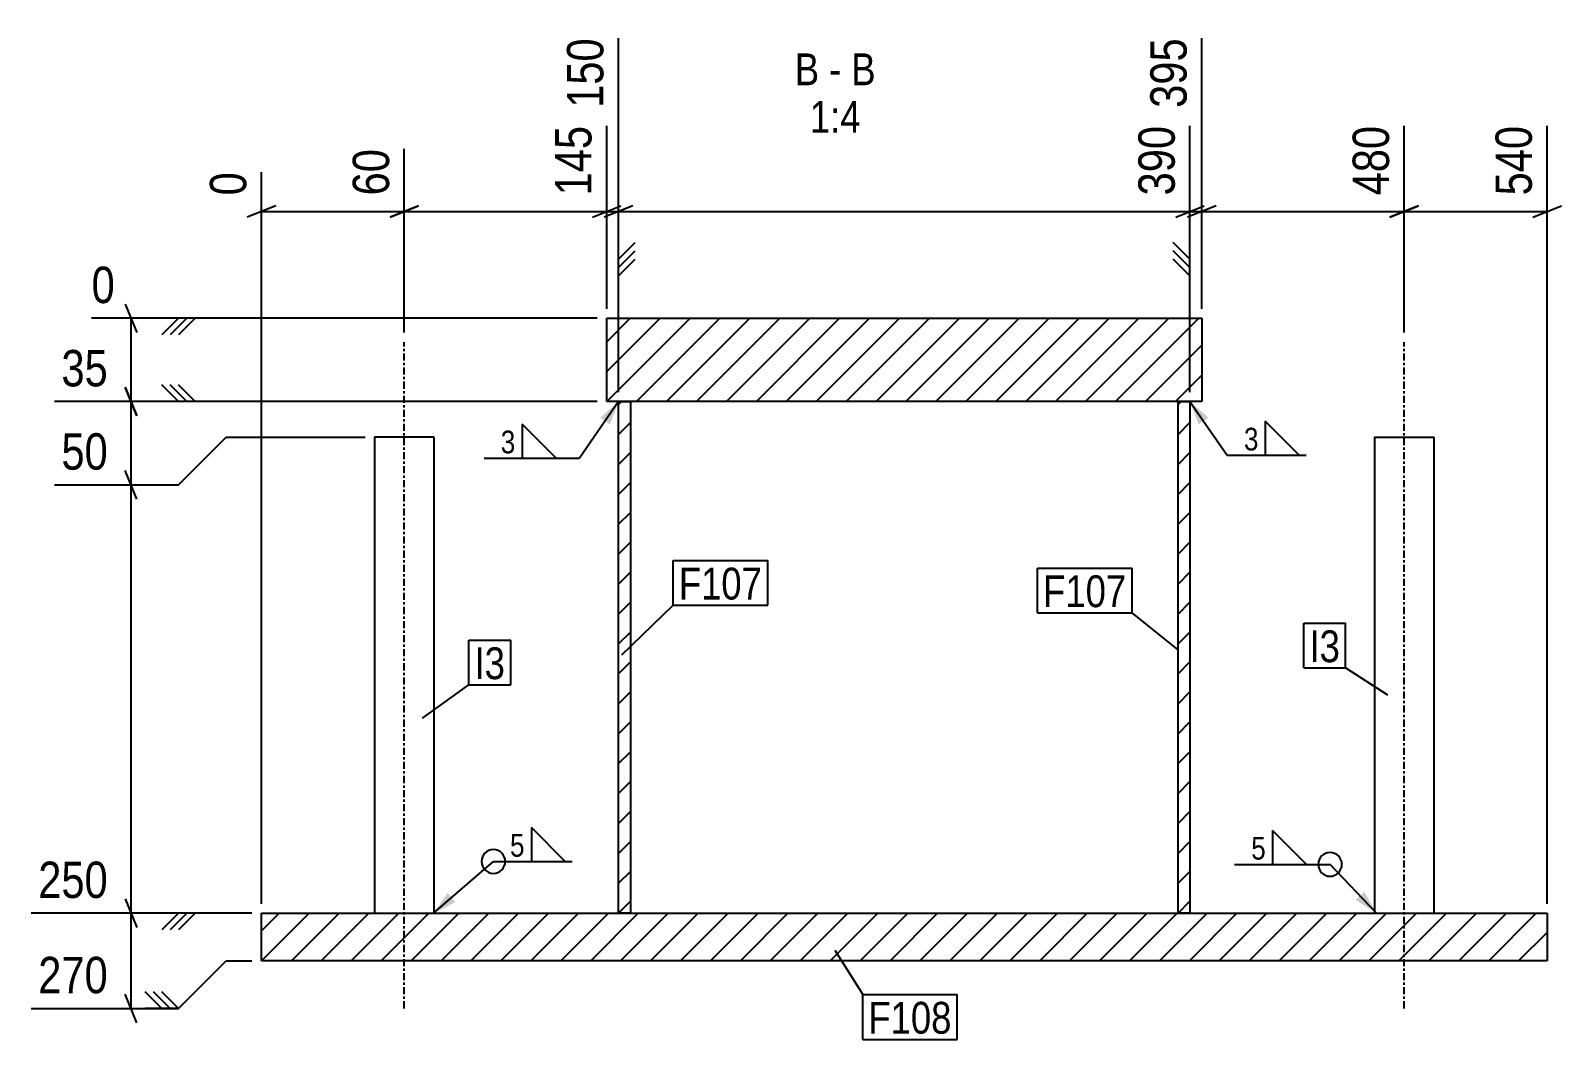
# Model space of a CAD drawing. Header units: millimetres. Extents: x 14 to 41647, y 10 to 1769.
# Drawn here: x 41004 to 41647, y 10 to 434 of the extents above; entities that cross this region are included whole.
import ezdxf

# ---------------------------------------------------------------- set-up
doc = ezdxf.new("R2010")
doc.units = ezdxf.units.MM
doc.linetypes.add('DXK_LINE_DOT2', pattern=[3.9198, 1.9599, -1.9599])
doc.linetypes.add('DXK_LINE_DOT3', pattern=[5.9187, 2.979, -0.9799, 0.9799, -0.9799])
for name, color, linetype in [('MÅLSÆTNING', 7, 'Continuous'), ('STÅL', 7, 'Continuous'), ('TEKST', 7, 'Continuous')]:
    doc.layers.add(name, color=color, linetype=linetype)
doc.styles.add('Arial Narrow', font='ARIALN.TTF', dxfattribs={"height": 0.2})

msp = doc.modelspace()

# ---------------------------------------------------------------- hatches: boundary and pattern name
at = {"layer": 'STÅL', "linetype": 'Continuous'}
h = msp.add_hatch(dxfattribs=at)
h.set_pattern_fill('', scale=2.8, style=0, pattern_type=0)
h.set_pattern_definition([(45, (41245.859, 277.624), (-6.28618, 6.28618), [])])
h.paths.add_polyline_path([(41245.86, 312.62), (41245.86, 277.62), (41495.86, 277.62), (41495.86, 312.62)])
h = msp.add_hatch(dxfattribs=at)
h.set_pattern_fill('', scale=2.8, style=0, pattern_type=0)
h.set_pattern_definition([(45, (41250.8645, 62.624), (-6.28618, 6.28618), [])])
h.paths.add_polyline_path([(41250.86, 277.62), (41250.86, 62.62), (41255.86, 62.62), (41255.86, 277.62)])
h = msp.add_hatch(dxfattribs=at)
h.set_pattern_fill('', scale=2.8, style=0, pattern_type=0)
h.set_pattern_definition([(45, (41485.859, 62.624), (-6.28618, 6.28618), [])])
h.paths.add_polyline_path([(41485.86, 277.62), (41485.86, 62.62), (41490.86, 62.62), (41490.86, 277.62)])
h = msp.add_hatch(dxfattribs=at)
h.set_pattern_fill('', scale=2.8, style=0, pattern_type=0)
h.set_pattern_definition([(45, (41100.859, 42.624), (-6.28618, 6.28618), [])])
h.paths.add_polyline_path([(41100.86, 62.62), (41100.86, 42.62), (41640.86, 42.62), (41640.86, 62.62)])
at = {"layer": 'TEKST', "linetype": 'Continuous'}
for points in [[(41243.13, 270.82), (41250.86, 277.62), (41247.24, 267.97)], [(41494.52, 267.99), (41490.86, 277.62), (41498.62, 270.84)], [(41182.35, 67.28), (41173.15, 62.62), (41179.07, 71.06)], [(41564.1, 71.6), (41569.18, 62.62), (41560.48, 68.16)]]:
    msp.add_hatch(color=3, dxfattribs=at).paths.add_polyline_path(points)

# ---------------------------------------------------------------- linework, layer by layer
at = {"layer": 'MÅLSÆTNING', "color": 7, "linetype": 'Continuous'}
for p, q in [((41250.86, 281.62), (41250.86, 430.31)), ((41250.86, 281.62), (41250.86, 430.31)), ((41495.86, 316.62), (41495.86, 430.31)), ((41495.86, 316.62), (41495.86, 430.31)), ((41245.86, 316.62), (41245.86, 393.51)), ((41490.86, 281.62), (41490.86, 393.51)), ((41580.86, 306.62), (41580.86, 393.51)), ((41640.86, 66.62), (41640.86, 393.51)), ((41160.86, 306.62), (41160.86, 383.76)), ((41100.86, 66.62), (41100.86, 374.01)), ((41106.86, 359.86), (41094.86, 355.06)), ((41100.86, 357.46), (41160.86, 357.46)), ((41154.86, 355.06), (41166.86, 359.86)), ((41160.86, 357.46), (41245.86, 357.46)), ((41239.86, 355.06), (41251.86, 359.86)), ((41256.86, 359.86), (41244.86, 355.06)), ((41245.86, 357.46), (41250.86, 357.46)), ((41250.86, 357.46), (41490.86, 357.46)), ((41484.86, 355.06), (41496.86, 359.86)), ((41501.86, 359.86), (41489.86, 355.06)), ((41490.86, 357.46), (41495.86, 357.46)), ((41495.86, 357.46), (41580.86, 357.46)), ((41574.86, 355.06), (41586.86, 359.86)), ((41580.86, 357.46), (41640.86, 357.46)), ((41634.86, 355.06), (41646.86, 359.86)), ((41250.86, 337.46), (41257.86, 344.46)), ((41250.86, 330.46), (41250.86, 344.46)), ((41250.86, 337.46), (41257.86, 344.46)), ((41250.86, 330.46), (41250.86, 344.46)), ((41250.86, 333.96), (41257.86, 340.96)), ((41250.86, 333.96), (41257.86, 340.96)), ((41490.86, 337.46), (41483.86, 344.46)), ((41490.86, 337.46), (41483.86, 344.46)), ((41490.86, 333.96), (41483.86, 340.96)), ((41490.86, 333.96), (41483.86, 340.96)), ((41490.86, 330.46), (41490.86, 344.46)), ((41490.86, 330.46), (41490.86, 344.46)), ((41250.86, 330.46), (41257.86, 337.46)), ((41250.86, 330.46), (41257.86, 337.46)), ((41490.86, 330.46), (41483.86, 337.46)), ((41490.86, 330.46), (41483.86, 337.46)), ((41043.66, 318.62), (41048.46, 306.62)), ((41241.86, 312.62), (41029.51, 312.62)), ((41046.06, 277.62), (41046.06, 312.62)), ((41066.06, 312.62), (41059.06, 305.62)), ((41073.06, 312.62), (41059.06, 312.62)), ((41069.56, 312.62), (41062.56, 305.62)), ((41073.06, 312.62), (41066.06, 305.62)), ((41048.46, 271.62), (41043.66, 283.62)), ((41043.66, 283.62), (41048.46, 271.62)), ((41066.06, 277.62), (41059.06, 284.62)), ((41066.06, 277.62), (41059.06, 284.62)), ((41069.56, 277.62), (41062.56, 284.62)), ((41069.56, 277.62), (41062.56, 284.62)), ((41073.06, 277.62), (41066.06, 284.62)), ((41073.06, 277.62), (41066.06, 284.62)), ((41241.86, 277.62), (41013.93, 277.62)), ((41241.86, 277.62), (41013.93, 277.62)), ((41046.06, 242.62), (41046.06, 277.62)), ((41073.06, 277.62), (41059.06, 277.62)), ((41073.06, 277.62), (41059.06, 277.62)), ((41066.06, 242.62), (41086.06, 262.62)), ((41066.06, 242.62), (41086.06, 262.62)), ((41086.06, 262.62), (41144.36, 262.62)), ((41086.06, 262.62), (41144.36, 262.62)), ((41048.46, 236.62), (41043.66, 248.62)), ((41048.46, 236.62), (41043.66, 248.62)), ((41013.93, 242.62), (41066.06, 242.62)), ((41046.06, 62.62), (41046.06, 242.62)), ((41043.66, 68.62), (41048.46, 56.62)), ((41043.66, 68.62), (41048.46, 56.62)), ((41096.86, 62.62), (41004.18, 62.62)), ((41096.86, 62.62), (41004.18, 62.62)), ((41046.06, 22.62), (41046.06, 62.62)), ((41066.06, 62.62), (41059.06, 55.62)), ((41073.06, 62.62), (41059.06, 62.62)), ((41066.06, 62.62), (41059.06, 55.62)), ((41073.06, 62.62), (41059.06, 62.62)), ((41069.56, 62.62), (41062.56, 55.62)), ((41069.56, 62.62), (41062.56, 55.62)), ((41073.06, 62.62), (41066.06, 55.62)), ((41073.06, 62.62), (41066.06, 55.62)), ((41066.06, 22.62), (41086.06, 42.62)), ((41086.06, 42.62), (41096.86, 42.62)), ((41048.46, 16.62), (41043.66, 28.62)), ((41059.06, 22.62), (41052.06, 29.62)), ((41062.56, 22.62), (41055.56, 29.62)), ((41066.06, 22.62), (41059.06, 29.62)), ((41004.18, 22.62), (41066.06, 22.62)), ((41066.06, 22.62), (41052.06, 22.62))]:
    msp.add_line(p, q, dxfattribs=at)
at = {"layer": 'STÅL', "color": 2, "linetype": 'Continuous'}
for p, q in [((41245.86, 277.62), (41245.86, 312.62)), ((41245.86, 312.62), (41495.86, 312.62)), ((41495.86, 312.62), (41495.86, 277.62)), ((41495.86, 277.62), (41245.86, 277.62)), ((41250.86, 62.62), (41250.86, 277.62)), ((41250.86, 277.62), (41255.86, 277.62)), ((41255.86, 277.62), (41255.86, 62.62)), ((41485.86, 62.62), (41485.86, 277.62)), ((41485.86, 277.62), (41490.86, 277.62)), ((41490.86, 277.62), (41490.86, 62.62)), ((41148.36, 262.62), (41148.36, 62.62)), ((41173.36, 262.62), (41148.36, 262.62)), ((41173.36, 62.62), (41173.36, 262.62)), ((41568.36, 262.62), (41568.36, 62.62)), ((41568.36, 262.62), (41593.36, 262.62)), ((41593.36, 62.62), (41593.36, 262.62)), ((41100.86, 42.62), (41100.86, 62.62)), ((41100.86, 62.62), (41640.86, 62.62)), ((41255.86, 62.62), (41250.86, 62.62)), ((41490.86, 62.62), (41485.86, 62.62)), ((41640.86, 62.62), (41640.86, 42.62)), ((41640.86, 42.62), (41100.86, 42.62))]:
    msp.add_line(p, q, dxfattribs=at)
at = {"layer": 'STÅL', "color": 7, "linetype": 'DXK_LINE_DOT3'}
for p, q in [((41160.86, 22.62), (41160.86, 302.62)), ((41580.86, 22.62), (41580.86, 302.62))]:
    msp.add_line(p, q, dxfattribs=at)
at = {"layer": 'STÅL', "color": 7, "linetype": 'DXK_LINE_DOT2'}
for p, q in [((41148.36, 62.62), (41173.36, 62.62)), ((41568.36, 62.62), (41593.36, 62.62))]:
    msp.add_line(p, q, dxfattribs=at)
at = {"layer": 'TEKST', "color": 3, "linetype": 'Continuous'}
for p, q in [((41250.86, 277.62), (41234.46, 253.86)), ((41490.86, 277.62), (41506.54, 255.08)), ((41173.15, 62.62), (41198.26, 84.38)), ((41569.18, 62.62), (41549.68, 83.16))]:
    msp.add_line(p, q, dxfattribs=at)
for centre, start, end in [((41198.26, 84.38), 90, 270), ((41549.68, 83.16), 90, 270), ((41549.68, 83.16), 270, 90)]:
    msp.add_arc(centre, 5, start, end, dxfattribs=at)

# ---------------------------------------------------------------- wipeouts: each hides what was drawn before it
at = {"color": 0, "linetype": 'Continuous'}
for points in [[(41335.1, 410.56), (41335.1, 424.56), (41324.88, 424.56), (41324.88, 410.56)], [(41344.4, 410.56), (41344.4, 424.56), (41339.3, 424.56), (41339.3, 410.56)], [(41358.83, 410.56), (41358.83, 424.56), (41348.6, 424.56), (41348.6, 410.56)], [(41352.52, 390.56), (41352.52, 404.56), (41331.19, 404.56), (41331.19, 390.56)]]:
    msp.add_wipeout(points, dxfattribs=at).dxf.layer = 'TEKST'
at = {"color": 0}
for points in [[(41208.26, 255.06), (41208.26, 266.66), (41200.57, 266.66), (41200.57, 255.06)], [(41520.44, 256.28), (41520.44, 267.88), (41512.74, 267.88), (41512.74, 256.28)], [(41311.11, 194.45), (41311.11, 208.45), (41276.15, 208.45), (41276.15, 194.45)], [(41464.13, 191.25), (41464.13, 205.25), (41429.17, 205.25), (41429.17, 191.25)], [(41553.85, 168.12), (41553.85, 182.12), (41541.05, 182.12), (41541.05, 168.12)], [(41203.14, 160.98), (41203.14, 174.98), (41190.34, 174.98), (41190.34, 160.98)], [(41212.15, 85.58), (41212.15, 97.18), (41204.46, 97.18), (41204.46, 85.58)], [(41523.48, 84.36), (41523.48, 95.96), (41515.79, 95.96), (41515.79, 84.36)], [(41390.74, 12), (41390.74, 26), (41355.78, 26), (41355.78, 12)]]:
    msp.add_wipeout(points, dxfattribs=at).dxf.layer = 'TEKST'

# ---------------------------------------------------------------- next in the draw order: linework, layer by layer
at = {"layer": 'TEKST', "color": 3, "linetype": 'Continuous'}
for p, q in [((41224.6, 253.86), (41210.32, 268.15)), ((41210.32, 268.15), (41210.32, 253.86)), ((41536.78, 255.08), (41522.49, 269.37)), ((41522.49, 269.37), (41522.49, 255.08)), ((41194.37, 253.86), (41234.46, 253.86)), ((41210.32, 253.86), (41224.6, 253.86)), ((41506.54, 255.08), (41539.64, 255.08)), ((41522.49, 255.08), (41536.78, 255.08)), ((41228.49, 84.38), (41214.21, 98.66)), ((41214.21, 98.66), (41214.21, 84.38)), ((41539.82, 83.16), (41525.54, 97.45)), ((41525.54, 97.45), (41525.54, 83.16)), ((41198.26, 84.38), (41231.35, 84.38)), ((41214.21, 84.38), (41228.49, 84.38)), ((41509.59, 83.16), (41549.68, 83.16)), ((41525.54, 83.16), (41539.82, 83.16))]:
    msp.add_line(p, q, dxfattribs=at)
msp.add_arc((41198.26, 84.38), 5, 270, 90, dxfattribs=at)

# ---------------------------------------------------------------- next in the draw order: texts
at = {"layer": 'TEKST', "color": 3, "linetype": 'Continuous', "style": 'Arial Narrow'}
for s, height, p in [('B', 13.36, (41324.88, 410.56)), ('B', 13.36, (41348.6, 410.56)), ('-', 13.36, (41339.3, 410.56)), ('1:4', 13.362, (41331.19, 390.56))]:
    msp.add_text(s, height=height, dxfattribs=at).set_placement(p)
at = {"layer": 'TEKST', "color": 3, "style": 'Arial Narrow'}
for s, p in [('3', (41201.37, 255.86)), ('3', (41513.54, 257.08)), ('5', (41205.26, 86.38)), ('5', (41516.59, 85.16))]:
    msp.add_text(s, height=9.54, dxfattribs=at).set_placement(p)

# ---------------------------------------------------------------- next in the draw order: wipeouts: each hides what was drawn before it
at = {"color": 0, "linetype": 'Continuous'}
for points in [[(41242.66, 396.71), (41220.26, 396.71), (41220.26, 361.06), (41242.66, 361.06)], [(41487.66, 396.71), (41465.26, 396.71), (41465.26, 361.06), (41487.66, 361.06)], [(41577.66, 396.71), (41555.26, 396.71), (41555.26, 361.06), (41577.66, 361.06)], [(41637.66, 396.71), (41615.26, 396.71), (41615.26, 361.06), (41637.66, 361.06)], [(41157.66, 386.96), (41135.26, 386.96), (41135.26, 361.06), (41157.66, 361.06)], [(41097.66, 377.21), (41075.26, 377.21), (41075.26, 361.06), (41097.66, 361.06)], [(41042.46, 315.82), (41042.46, 338.22), (41026.31, 338.22), (41026.31, 315.82)], [(41039.54, 280.82), (41039.54, 303.22), (41013.64, 303.22), (41013.64, 280.82)], [(41039.54, 245.82), (41039.54, 268.22), (41013.64, 268.22), (41013.64, 245.82)], [(41039.54, 65.82), (41039.54, 88.22), (41003.89, 88.22), (41003.89, 65.82)], [(41039.54, 25.82), (41039.54, 48.22), (41003.89, 48.22), (41003.89, 25.82)]]:
    msp.add_wipeout(points, dxfattribs=at).dxf.layer = 'MÅLSÆTNING'
at = {"color": 0}
for points in [[(41311.11, 194.45), (41311.11, 208.45), (41276.15, 208.45), (41276.15, 194.45)], [(41464.13, 191.25), (41464.13, 205.25), (41429.17, 205.25), (41429.17, 191.25)], [(41553.85, 168.12), (41553.85, 182.12), (41541.05, 182.12), (41541.05, 168.12)], [(41203.14, 160.98), (41203.14, 174.98), (41190.34, 174.98), (41190.34, 160.98)], [(41390.74, 12), (41390.74, 26), (41355.78, 26), (41355.78, 12)]]:
    msp.add_wipeout(points, dxfattribs=at).dxf.layer = 'TEKST'

# ---------------------------------------------------------------- next in the draw order: linework, layer by layer
at = {"layer": 'MÅLSÆTNING', "color": 7, "linetype": 'Continuous'}
for p, q in [((41245.86, 316.62), (41245.86, 393.51)), ((41490.86, 281.62), (41490.86, 393.51)), ((41580.86, 306.62), (41580.86, 393.51)), ((41160.86, 306.62), (41160.86, 383.76)), ((41166.86, 359.86), (41154.86, 355.06)), ((41239.86, 355.06), (41251.86, 359.86)), ((41256.86, 359.86), (41244.86, 355.06)), ((41484.86, 355.06), (41496.86, 359.86)), ((41501.86, 359.86), (41489.86, 355.06)), ((41586.86, 359.86), (41574.86, 355.06)), ((41013.93, 242.62), (41066.06, 242.62))]:
    msp.add_line(p, q, dxfattribs=at)
at = {"layer": 'TEKST', "color": 7, "linetype": 'Continuous'}
for p, q in [((41273.75, 210.85), (41313.51, 210.85)), ((41273.75, 192.05), (41273.75, 210.85)), ((41313.51, 192.05), (41313.51, 210.85)), ((41426.77, 207.65), (41466.53, 207.65)), ((41426.77, 188.85), (41426.77, 207.65)), ((41466.53, 188.85), (41466.53, 207.65)), ((41252.16, 171.16), (41273.75, 192.05)), ((41273.75, 192.05), (41313.51, 192.05)), ((41426.77, 188.85), (41466.53, 188.85)), ((41485.86, 173.29), (41466.53, 188.85)), ((41538.65, 184.52), (41556.25, 184.52)), ((41538.65, 165.72), (41538.65, 184.52)), ((41556.25, 165.72), (41556.25, 184.52)), ((41187.94, 177.38), (41205.54, 177.38)), ((41187.94, 158.58), (41187.94, 177.38)), ((41205.54, 158.58), (41205.54, 177.38)), ((41538.65, 165.72), (41556.25, 165.72)), ((41573.93, 154.27), (41556.25, 165.72)), ((41168.56, 144.64), (41187.94, 158.58)), ((41187.94, 158.58), (41205.54, 158.58)), ((41341.7, 47.15), (41353.38, 28.4)), ((41353.38, 28.4), (41393.14, 28.4)), ((41353.38, 9.6), (41353.38, 28.4)), ((41393.14, 9.6), (41393.14, 28.4)), ((41353.38, 9.6), (41393.14, 9.6))]:
    msp.add_line(p, q, dxfattribs=at)

# ---------------------------------------------------------------- next in the draw order: texts
at = {"layer": 'MÅLSÆTNING', "color": 3, "linetype": 'Continuous', "style": 'Arial Narrow'}
for s, height, p in [('145', 15.271, (41239.46, 364.26)), ('390', 15.271, (41484.46, 364.26)), ('480', 15.271, (41574.46, 364.26)), ('540', 15.271, (41634.46, 364.26)), ('60', 15.271, (41154.46, 364.26)), ('0', 15.27, (41094.46, 364.26))]:
    msp.add_text(s, height=height, rotation=90.00021, dxfattribs=at).set_placement(p)
for s, height, p in [('0', 15.27, (41029.51, 319.02)), ('35', 15.271, (41016.84, 284.02)), ('50', 15.271, (41016.84, 249.02)), ('250', 15.271, (41007.09, 69.02)), ('270', 15.271, (41007.09, 29.02))]:
    msp.add_text(s, height=height, dxfattribs=at).set_placement(p)
at = {"layer": 'TEKST', "color": 3, "style": 'Arial Narrow'}
for s, p in [('F107', (41276.15, 194.45)), ('F107', (41429.17, 191.25)), ('I3', (41541.05, 168.12)), ('I3', (41190.34, 160.98)), ('F108', (41355.78, 12))]:
    msp.add_text(s, height=13.362, dxfattribs=at).set_placement(p)

# ---------------------------------------------------------------- next in the draw order: wipeouts: each hides what was drawn before it
at = {"color": 0, "linetype": 'Continuous'}
for points in [[(41247.66, 433.51), (41225.26, 433.51), (41225.26, 397.86), (41247.66, 397.86)], [(41492.66, 433.51), (41470.26, 433.51), (41470.26, 397.86), (41492.66, 397.86)]]:
    msp.add_wipeout(points, dxfattribs=at).dxf.layer = 'MÅLSÆTNING'

# ---------------------------------------------------------------- next in the draw order: texts
at = {"layer": 'MÅLSÆTNING', "color": 3, "linetype": 'Continuous', "style": 'Arial Narrow'}
for s, p in [('150', (41244.46, 401.06)), ('395', (41489.46, 401.06))]:
    msp.add_text(s, height=15.271, rotation=90.00021, dxfattribs=at).set_placement(p)

doc.saveas('drawing.dxf')
